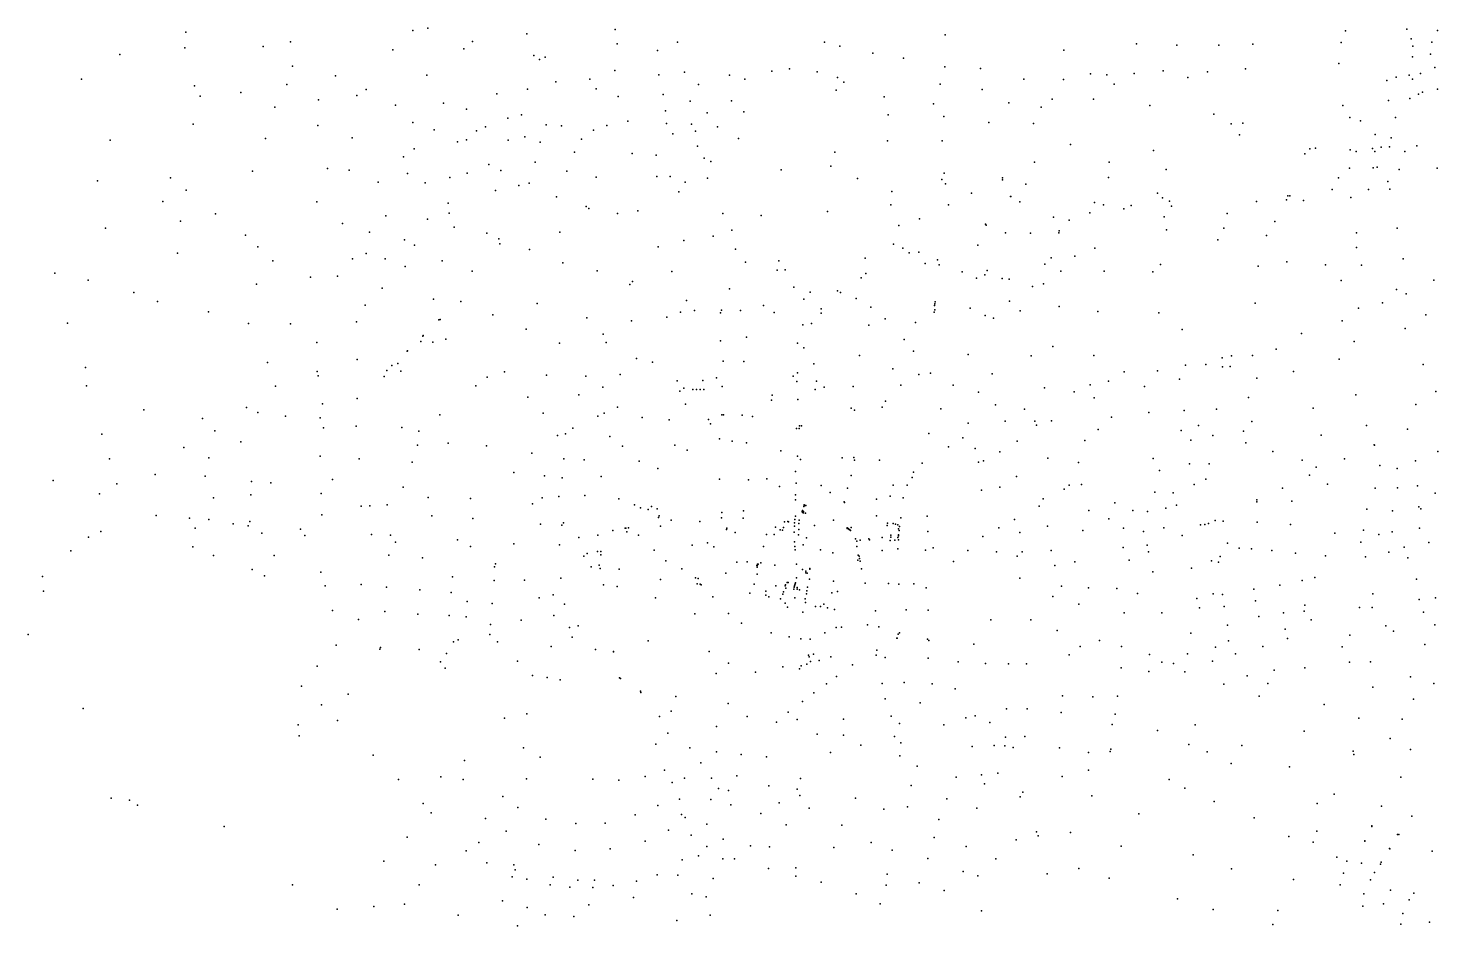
# Model space of a CAD drawing. Header units: inches. Extents: x 115360 to 163322, y 6150726 to 6189694.
# Drawn here: x 127473 to 133348, y 6173931 to 6177673 of the extents above; entities that cross this region are included whole.
import ezdxf

# ---------------------------------------------------------------- set-up
doc = ezdxf.new("R2010")
doc.units = ezdxf.units.IN
doc.header["$MEASUREMENT"] = 0
doc.layers.add('_All_', color=10, linetype='Continuous', lineweight=25)

msp = doc.modelspace()

# ---------------------------------------------------------------- linework, layer by layer
at = {"layer": '_All_'}
for p in [(128129.5518, 6177655.3372, 29.249), (129076.5423, 6177662.775, 34.249), (129138.303, 6177672.62, 35.89), (129919.1567, 6177667.6574, 43.822), (132962.9617, 6177661.4124, 83.414), (133218.6703, 6177668.5626, 84.287), (133346.819, 6177663.318, 82.608), (128453.0082, 6177596.0446, 30.715), (128566.9214, 6177616.2625, 32.296), (129325.104, 6177617.325, 36.156), (129550.764, 6177649.6769, 40.555), (129927.2157, 6177607.76, 45.056), (130179.6717, 6177613.7761, 48.324), (130791.9493, 6177613.7326, 85.54), (130855.719, 6177597.2623, 61.992), (131294.3303, 6177644.491, 65.707), (132092.415, 6177607.19, 72.905), (132259.6249, 6177601.6449, 73.891), (132435.3731, 6177602.087, 75.545), (132576.7928, 6177606.3993, 77.591), (132945.365, 6177613.246, 91.3795), (133237.225, 6177628.328, 84.158), (133243.5014, 6177597.3637, 85.347), (133322.894, 6177614.767, 83.367), (127855.7034, 6177563.5231, 29.657), (128126.0409, 6177590.4711, 29.158), (128993.1914, 6177582.62, 35.171), (129288.9014, 6177586.1818, 35.806), (129580.5109, 6177558.3654, 42.721), (129604.5956, 6177541.7186, 43.247), (129627.5937, 6177552.4278, 43.766), (130095.574, 6177579.2979, 51.102), (130993.4757, 6177568.2956, 63.31), (131120.3914, 6177548.2337, 64.106), (131789.9215, 6177581.3632, 66.641), (133242.378, 6177552.831, 84.96), (133317.392, 6177564.16, 83.932), (128574.1895, 6177514.2514, 31.756), (129134.8198, 6177476.0896, 33.313), (129918.7018, 6177496.3022, 44.951), (130100.7578, 6177478.429, 54.002), (130208.3783, 6177489.0469, 53.841), (130395.7533, 6177476.274, 49.172), (130571.8626, 6177494.1292, 52.466), (130646.5768, 6177503.8379, 55.376), (130760.933, 6177490.8162, 58.315), (131292.6227, 6177511.2587, 65.573), (131441.7363, 6177504.1568, 65.241), (131900.287, 6177482.016, 69.304), (131968.31, 6177478.729, 70.606), (132082.398, 6177483.105, 74.054), (132203.8884, 6177495.3153, 75.55), (132387.9434, 6177491.3271, 76.386), (132546.3162, 6177502.9186, 77.366), (132935.599, 6177525.373, 90.7555), (133228.1016, 6177477.235, 87.014), (133275.135, 6177483.169, 85.546), (133334.706, 6177509.422, 84.587), (127694.8102, 6177460.5544, 26.2), (128166.3318, 6177432.4093, 27.616), (128551.314, 6177437.3715, 30.254), (128754.5012, 6177474.6193, 33.812), (129554.7402, 6177418.1701, 40.175), (129671.6042, 6177448.971, 41.077), (129814.3791, 6177460.7202, 42.332), (129839.9779, 6177420.0099, 40.761), (130266.8522, 6177437.7158, 51.317), (130460.4397, 6177459.6387, 46.028), (130845.4321, 6177466.6849, 61.027), (130873.0523, 6177447.8032, 62.103), (131274.3306, 6177438.9602, 65.432), (131449.3902, 6177417.53, 65.875), (131622.9145, 6177460.2974, 65.974), (131788.507, 6177458.566, 67.284), (131999.309, 6177438.7183, 72.86), (132305.519, 6177467.347, 77.122), (133135.3239, 6177454.8866, 84.626), (133174.3662, 6177468.817, 83.772), (133242.5639, 6177459.5621, 85.7872), (133346.9832, 6177417.7583, 83.96), (128190.1274, 6177389.7596, 27.364), (128360.0684, 6177404.6815, 27.424), (128682.5483, 6177374.215, 30.247), (128842.763, 6177392.0493, 31.89), (128882.039, 6177416.7789, 32.033), (129203.4183, 6177360.2501, 34.035), (129426.7205, 6177398.836, 38.836), (129932.3328, 6177388.3917, 45.031), (130119.9789, 6177396.0666, 51.58), (130231.6945, 6177368.0435, 51.654), (130403.6997, 6177369.2594, 45.219), (130840.1531, 6177414.0668, 59.855), (131039.8723, 6177386.2647, 60.536), (131559.4871, 6177361.2222, 66.016), (131740.541, 6177377.423, 68.571), (131913.13, 6177377.179, 73.357), (133142.8377, 6177371.2795, 85.673), (133231.0276, 6177380.0328, 85.157), (133267.0137, 6177397.0521, 84.734), (133283.7172, 6177406.3403, 84.919), (128500.8632, 6177343.7818, 28.987), (129004.6235, 6177351.0481, 30.379), (129299.3892, 6177334.5058, 35.271), (129529.7072, 6177311.0032, 39.605), (130129.3925, 6177328.1759, 47.517), (130303.1051, 6177319.1698, 45.576), (130456.0461, 6177323.9516, 50.032), (131057.1833, 6177311.039, 60.032), (131245.8199, 6177357.4485, 61.946), (131289.7636, 6177304.8608, 63.493), (131695.1419, 6177344.0134, 67.458), (132147.8515, 6177350.3268, 75.272), (132413.849, 6177313.804, 77.697), (132951.4611, 6177350.5533, 86.047), (132980.9571, 6177300.073, 87.638), (133170.9409, 6177300.9037, 85.107), (128160.991, 6177272.333, 26.262), (128680.1172, 6177267.2108, 29.408), (129075.7855, 6177279.5482, 31.572), (129164.9282, 6177248.8352, 33.947), (129341.3416, 6177244.2616, 36.276), (129379.6081, 6177261.0251, 36.696), (129472.6071, 6177297.6256, 38.508), (129632.4509, 6177270.0885, 41.615), (129695.3787, 6177266.1012, 42.149), (129829.2961, 6177247.9027, 43.078), (129885.2202, 6177267.3576, 43.949), (129971.5937, 6177285.3492, 45.771), (130133.211, 6177275.9034, 46.128), (130238.2389, 6177273.0012, 48.778), (130254.5858, 6177242.9684, 45.678), (130345.7834, 6177261.5761, 46.944), (131476.4371, 6177279.9127, 64.379), (131663.2679, 6177275.8778, 68.106), (132486.5366, 6177273.7252, 126.9074), (132487.163, 6177273.777, 126.9038), (132534.9856, 6177277.1378, 84.4097), (133025.411, 6177286.656, 86.924), (127814.3559, 6177206.1998, 24.777), (128462.818, 6177213.467, 26.499), (128823.3574, 6177215.4159, 28.931), (129262.7636, 6177198.4875, 35.19), (129300.1146, 6177207.414, 35.791), (129473.4936, 6177205.4901, 40.359), (129542.6632, 6177219.8776, 41.945), (129606.4263, 6177197.2713, 43.359), (129779.636, 6177209.962, 40.543), (130160.0591, 6177231.5672, 47.888), (130433.7087, 6177212.4451, 50.985), (131053.9285, 6177203.0174, 58.254), (131281.6719, 6177203.0509, 62.17), (131817.012, 6177187.35, 70.682), (132521.7354, 6177228.3574, 82.105), (133086.8165, 6177228.984, 86.473), (133153.9435, 6177215.19, 85.332), (129036.8115, 6177136.7177, 32.138), (129081.603, 6177169.883, 32.368), (129750.1164, 6177155.7746, 45.173), (129990.2059, 6177149.8308, 42.565), (130090.2073, 6177142.848, 43.83), (130262.3119, 6177181.3664, 48.107), (130290.362, 6177131.452, 49.06), (130835.3256, 6177156.0152, 59.362), (132162.738, 6177162.065, 75.339), (132794.2974, 6177149.1409, 83.781), (132815.0187, 6177170.0583, 111.851), (132837.4787, 6177172.4412, 112.5515), (132982.678, 6177165.866, 85.408), (133008.008, 6177158.46, 130.397), (133075.386, 6177170.658, 86.928), (133085.4456, 6177159.1106, 88.8024), (133111.8925, 6177176.3346, 85.723), (133146.5387, 6177178.4458, 84.681), (133211.0062, 6177158.5726, 82.474), (133260.975, 6177182.214, 82.817), (128407.656, 6177076.961, 27.328), (128720.6087, 6177087.4814, 28.202), (128811.1068, 6177080.5293, 28.817), (129054.525, 6177067.126, 39.948), (129303.0498, 6177068.6706, 36.035), (129392.3093, 6177104.556, 39.866), (129442.856, 6177079.478, 42.095), (129585.4478, 6177113.8545, 45.762), (129717.7765, 6177076.8652, 47.346), (130317.4376, 6177116.8194, 49.592), (130610.7237, 6177082.6253, 53.451), (130818.1583, 6177097.762, 56.743), (131291.026, 6177068.8869, 63.357), (131667.023, 6177113.762, 68.675), (131977.76, 6177114.347, 72.905), (132215.0709, 6177082.9, 78.125), (132980.38, 6177088.657, 82.975), (133077.782, 6177090.902, 85.166), (133095.38, 6177093.814, 84.7), (133187.002, 6177084.1765, 82.255), (133345.5123, 6177089.2496, 77.354), (127762.5796, 6177035.8644, 22.895), (128065.5901, 6177048.1801, 25.807), (128931.3743, 6177031.0209, 30.181), (129127.336, 6177027.874, 33.901), (129230.355, 6177050.629, 34.929), (129518.5749, 6177016.6581, 64.29), (129560.3894, 6177026.4192, 46.812), (129840.0196, 6177051.4135, 45.626), (130092.9192, 6177054.9736, 45.471), (130149.1098, 6177054.9995, 46.845), (130210.7005, 6177031.3213, 48.28), (130304.4841, 6177047.587, 50.877), (130928.6689, 6177045.8857, 59.025), (131280.4451, 6177041.2939, 63.685), (131295.675, 6177023.178, 63.476), (131533.017, 6177049.101, 67.759), (131533.424, 6177040.0362, 67.339), (131631.571, 6177022.937, 68.152), (131975.384, 6177049.794, 72.95), (132933.53, 6177049.3119, 96.1787), (133140.169, 6177033.066, 82.29), (128033.6948, 6176949.778, 26.953), (128131.8395, 6176997.6763, 26.07), (128675.646, 6176948.6064, 28.29), (129420.9979, 6176995.4275, 41.951), (129675.6072, 6176969.0074, 46.963), (130185.4099, 6176990.1118, 46.838), (131072.83, 6176991.8508, 60.05), (131404.091, 6176985.235, 65.903), (131567.652, 6176970.816, 68.673), (131567.6827, 6176971.1042, 68.729), (131606.266, 6176948.153, 69.433), (132179.9411, 6176984.3627, 98.5064), (132200.272, 6176965.007, 80.036), (132229.5147, 6176952.1658, 79.308), (132592, 6176950, 73.5378), (132717.2173, 6176956.4217, 78.1809), (132722.8673, 6176973.8503, 78.1846), (132730.7862, 6176974.4099, 76.263), (132788.5345, 6176954.103, 76.8047), (132908.0004, 6177000.6574, 96.2347), (132985.205, 6176967.499, 80.103), (133058.6319, 6176999.5688, 81.538), (133147.5828, 6177001.7995, 83.2228), (128253.9215, 6176899.1629, 27.063), (128964.2225, 6176890.4683, 30.563), (129223.055, 6176942.683, 35.022), (129228.174, 6176900.942, 42.123), (129798.5159, 6176929.3334, 45.304), (129809.7786, 6176921.0876, 44.848), (129928.6995, 6176900.3153, 40.811), (130013.3691, 6176911.3787, 43.741), (130368.3676, 6176900.3444, 51.082), (130528.1451, 6176891.3217, 51.114), (130804.5509, 6176907.9896, 56.14), (131068.1379, 6176936.9612, 59.964), (131308.6075, 6176936.6533, 64.26), (131898.225, 6176902.688, 74.3683), (131917.6911, 6176945.548, 74.0622), (131917.723, 6176946.0212, 72), (131955.134, 6176936.242, 73.552), (132039.7805, 6176918.9719, 78.182), (132069.476, 6176933.701, 76.942), (132237.76, 6176930.754, 79.595), (132470.3504, 6176899.6457, 83.0834), (127795.4788, 6176839.4834, 21.088), (128108.6219, 6176867.8574, 26.805), (128783.1724, 6176858.2528, 29.029), (129137.6483, 6176875.9213, 33.252), (129247.9224, 6176843.4872, 34.562), (130405.9487, 6176830.8396, 50.866), (131101.101, 6176849.952, 60.011), (131187.773, 6176878.1256, 61.427), (131462.3976, 6176856.1967, 68.18), (131465.308, 6176851.671, 68.445), (131746.2362, 6176884.6559, 92.0125), (131811.276, 6176872, 71.967), (132207.378, 6176886.063, 78.2981), (132217.2066, 6176831.8579, 76.74), (132456.364, 6176838.317, 80.724), (132668.9746, 6176866.7997, 75.287), (133177.7923, 6176838.4456, 74.474), (128378.5743, 6176809.9387, 27.247), (128895.3816, 6176821.9533, 30.184), (129041.961, 6176789.696, 33.389), (129384.8476, 6176817.5097, 36.289), (129435.0722, 6176794.4971, 36.817), (129438.4448, 6176773.1417, 38.037), (129688.4487, 6176822.7177, 42.572), (130204.9937, 6176787.6805, 44.758), (130327.8777, 6176805.097, 49.421), (131078.8796, 6176772.9028, 72.9388), (131546.281, 6176819.879, 70.508), (131649.743, 6176818.6064, 71.436), (131768.314, 6176820.127, 71.67), (131769.4021, 6176827.8274, 72.2615), (132431.1364, 6176789.7608, 80.381), (132633.2276, 6176808.1111, 75.049), (133009.4032, 6176818.8555, 77.286), (128095.3786, 6176734.232, 23.455), (128429.8228, 6176761.5645, 26.922), (128882.2975, 6176732.9422, 28.991), (129083.485, 6176768.321, 32.143), (129563.0702, 6176750.6621, 38.315), (130098.2222, 6176761.0115, 43.801), (130421.5975, 6176751.5507, 51.047), (130961.736, 6176714.197, 58.961), (131118.831, 6176756.152, 73.3088), (131144.707, 6176736.437, 62.107), (131184.435, 6176738.559, 63.089), (131430.94, 6176768.473, 67.315), (131736.84, 6176715.145, 70.843), (131835.3095, 6176721.6717, 70.831), (131918.0784, 6176755.4397, 90.44), (133009.3586, 6176758.8225, 75.509), (128492.617, 6176703.238, 26.464), (128824.2329, 6176711.3622, 27.95), (128961.3295, 6176710.936, 28.876), (129044.878, 6176679.2993, 31.243), (129197.9302, 6176703.5081, 33.158), (129323.3129, 6176659.3931, 34.367), (129701.6588, 6176694.0835, 39.145), (129843.9465, 6176661.4196, 38.783), (130155.3668, 6176658.5804, 43.154), (130462.8281, 6176696.5849, 51.133), (130594.5629, 6176664.4074, 52.6), (130601.8057, 6176703.3434, 52.573), (130628.3113, 6176664.81, 53.808), (131211.7404, 6176692.0242, 77.4208), (131262.8969, 6176707.1779, 67.2146), (131269.663, 6176685.503, 65.919), (131365.4032, 6176656.3258, 68.2345), (131470.041, 6176662.022, 70.276), (131710.0579, 6176688.8908, 71.1259), (131776.141, 6176660.034, 71.7429), (131957.0534, 6176659.1812, 69.089), (132159.686, 6176657.572, 69.4977), (132191.679, 6176687.472, 70.021), (132599.4484, 6176680.39, 71.865), (132718.1833, 6176699.1474, 72.277), (132880.3407, 6176686.6295, 74.545), (133030.3429, 6176685.3729, 72.968), (133203.9102, 6176711.6097, 72.023), (127584.2839, 6176651.5792, 20.111), (127722.9324, 6176622.1408, 19.97), (128424.1383, 6176605.8676, 27.021), (128649.6766, 6176635.1493, 30.174), (128762.3529, 6176638.7744, 27.534), (129981.1815, 6176604.478, 39.479), (129991.7656, 6176617.1106, 40.498), (130944.5413, 6176631.4151, 60.2829), (130964.46, 6176650.3515, 59.658), (131425.1503, 6176630.7347, 80.4547), (131460.2678, 6176644.6161, 69.7462), (131532.55, 6176629.248, 68.835), (131561.6204, 6176626.811, 69.8623), (131659.156, 6176595.557, 69.793), (131704.754, 6176607.195, 72.0651), (132945.172, 6176621.2839, 71.383), (133330.7423, 6176621.6716, 73.555), (127913.2797, 6176571.3807, 18.931), (128947.778, 6176588.5454, 30.013), (129161.9036, 6176542.4471, 35.437), (130217.2598, 6176538.0197, 42.105), (130396.2622, 6176585.6503, 48.911), (130663.7576, 6176592.9456, 54.978), (130706.1355, 6176542.8806, 53.326), (130732.6093, 6176571.9804, 55.7467), (130845.516, 6176578.021, 56.34), (130858.1232, 6176570.7623, 58.7411), (130924.2393, 6176546.5126, 57.642), (133176.3183, 6176582.8951, 71.747), (133216.5113, 6176565.8661, 73.876), (128012.5869, 6176533.983, -999), (128224.6524, 6176490.7495, 28.054), (128876.9451, 6176518.2673, 28.741), (129276.6524, 6176532.7938, 36.479), (129409.995, 6176477.7011, 38.527), (129594.3831, 6176525.4175, 37.705), (130191.1773, 6176488.3224, 48.264), (130249.801, 6176495.17), (130358.2276, 6176486.7295, 45.572), (130362.969, 6176497.861, 45.916), (130441.1832, 6176495.3788, 46.691), (130536.9601, 6176517.2012, 51.205), (130582.2653, 6176487.2224, 50.935), (130777.649, 6176502.873, 55.125), (130778.0701, 6176484.4324, 57.6813), (130985.4724, 6176509.8413, 61.352), (131249.4591, 6176488.6523, 66.662), (131250.1944, 6176516.4415, 66.88), (131251.5804, 6176523.1899, 67.209), (131251.9191, 6176498.6663, 66.951), (131253.6062, 6176532.6089, 67.206), (131398.6301, 6176505.9333, 72.113), (131562.4605, 6176535.0809, 80.0462), (131606.6118, 6176494.0036, 67.678), (131769.3902, 6176512.7383, 67.66), (131931.411, 6176491.5751, 65.012), (132185.5265, 6176486.5997, 66.928), (132586.1029, 6176526.9987, 70.451), (133016.9405, 6176506.0244, 71.034), (133117.4438, 6176528.1986, 72.541), (133297.5457, 6176477.9009, 73.656), (127636.8437, 6176443.131, 17.477), (128391.3681, 6176441.2844, 27.539), (128566.4853, 6176439.6133, 25.887), (128840.7452, 6176448.3363, 28.019), (129184.512, 6176456.591, 36.5144), (129189.766, 6176458.533, 36.095), (129548.755, 6176418.6677, 37.082), (129801.2364, 6176464.5744, 37.854), (129987.4, 6176452.482, 39.275), (130134.6538, 6176467.5409, 45.163), (130701.2776, 6176435.9709, 55.5589), (130737.598, 6176442.048, 54.247), (130977.2127, 6176434.8092, 62.214), (131044.5139, 6176461.514, 113.5), (131171.6233, 6176445.1833, 62.915), (131461.3754, 6176474.7179, 69.779), (131496.2242, 6176463.91, 69.324), (132948.581, 6176452.2102, 71.322), (133211.8906, 6176420.5646, 74.554), (128675.5634, 6176362.2076, 25.7), (129109.757, 6176365.911, 35.7308), (129117.574, 6176388.771, 35.784), (129119.068, 6176391.2592, 35.54), (129159.684, 6176364.321, 36.438), (129214.4249, 6176375.7087, 55.44), (129869.9514, 6176396.7814, 38.251), (129881.4906, 6176362.6932, 38.157), (130359.0951, 6176369.0083, 43.317), (130466.4196, 6176385.0493, 45.154), (131123.2154, 6176374.3788, 62.996), (132283.0991, 6176417.1549, 66.393), (132779.7457, 6176399.6452, 70.21), (132999.6224, 6176366.9688, 70.613), (129052.4949, 6176326.7919, 34.184), (129053.8177, 6176328.2906, 34.178), (129687.5933, 6176359.4386, 37.306), (130679.795, 6176359.541, 52.549), (130705.0973, 6176339.9208, 55.6888), (130937.1098, 6176307.8975, 62.1), (131163.3938, 6176325.7412, 63.217), (131390.3897, 6176313.0613, 66.599), (131653.0653, 6176306.9192, 60.591), (131743.0823, 6176345.2305, 64.826), (131914.0349, 6176308.2589, 63.858), (132487.692, 6176306.812), (132487.7849, 6176307.2137, 65.362), (132576.1855, 6176308.6056, 65.505), (132674.045, 6176335.0079, 68.075), (127712.5922, 6176258.1943, 20.009), (128469.8716, 6176278.355, 27.341), (128844.7436, 6176291.7502, 27.738), (128967.387, 6176246.087, 30.568), (128988.1125, 6176266.5127, 31.444), (129013.267, 6176274.392, 32.4253), (129025.869, 6176243.435, 32.5345), (130008.599, 6176295.7793, 38.127), (130074.6884, 6176280.359, 39.68), (130369.4608, 6176284.6741, 44.17), (130454.982, 6176283.396, 45.2), (130747.6121, 6176272.8315, -999), (131076.8663, 6176252.7485, 59.91), (132179.6871, 6176243.906, 63.227), (132296.4293, 6176267.8109, 63.724), (132381.594, 6176271.065, 64.5855), (132448.8433, 6176298.8596, 64.514), (132450.3219, 6176261.4253, 64.519), (132482.0559, 6176262.9897, 68.58), (132937.2399, 6176292.7284, 70.553), (133286.3582, 6176271.2641, 72.906), (128677.4885, 6176241.5506, 25.633), (128682.0538, 6176223.49, 26.044), (128957.029, 6176220.987, 29.8984), (129386.4442, 6176218.188, 36.518), (129457.8578, 6176239.7091, 36.401), (129633.1985, 6176226.0902, 36.769), (129797.7656, 6176222.7551, 36.893), (129940.3495, 6176229.5767, 37.362), (130178.2066, 6176202.8217, 41.381), (130285.219, 6176204.396, 40.666), (130342.07, 6176215.27, 63.187), (130661.0555, 6176221.7133, 51.975), (130677.0303, 6176199.5322, 54.0457), (130679.4005, 6176236.101, 51.162), (130757.8635, 6176201.3015, 51.218), (131110.3958, 6176183.8688, 60.392), (131184.584, 6176229.4245, 61.31), (131233.0713, 6176234.0194, 63.263), (131327.7832, 6176184.7087, 62.459), (131491.0279, 6176231.2748, 62.736), (131898.434, 6176186.1564, 61.528), (131975.3354, 6176201.9028, 62.018), (132040.3181, 6176240.0998, 63.206), (132271.3291, 6176209.2046, 62.218), (132593.2914, 6176214.003, 65.27), (132746.487, 6176241.8062, 69.59), (127716.143, 6176181.1618, 18.225), (128503.4732, 6176181.0173, 26.235), (128844.1009, 6176128.8332, 26.216), (129338.8857, 6176181.214, 35.917), (129555.8719, 6176134.5601, 36.642), (129767.9823, 6176144.5632, 37.704), (129868.2891, 6176176.1372, 37.283), (130188.532, 6176158.947, 70.87), (130206.199, 6176172.173, 70.727), (130242.5135, 6176166.7677, 41.69), (130258.1112, 6176166.767, 41.736), (130272.9753, 6176166.767, 41.758), (130289.3855, 6176166.7685, 41.655), (130365.218, 6176178.5962, 43.795), (130573.93, 6176142.415, 47.019), (130752.9672, 6176166.7929, 51.137), (130790.8809, 6176175.544, 52.284), (130911.6626, 6176178.873, 56.205), (131433.9115, 6176154.7732, 61.503), (131709.3502, 6176173.6776, 59.316), (131832.8251, 6176156.833, 60.746), (131915.0685, 6176131.814, 60.583), (132125.7699, 6176178.5939, 61.449), (132558.8609, 6176133.1071, 64.646), (133006.17, 6176143.7138, 68.297), (133339.5747, 6176157.8565, 70.256), (127954.8258, 6176082.2233, 20.962), (128382.5137, 6176092.0659, 25.511), (128430.8774, 6176070.6618, 26.7), (128699.2281, 6176106.9085, 25.776), (129619.4862, 6176068.3196, 36.4), (129873.2604, 6176068.1649, 38.18), (129928.9961, 6176093.5173, 37.954), (130212.238, 6176105.486, 70.673), (130570.719, 6176122.3883, 48.8728), (130681.3624, 6176124.6964, 48.68), (130902.695, 6176088.6699, 53.715), (130917.2729, 6176080.0198, 53.99), (131031.9711, 6176092.77, 57.554), (131046.3217, 6176118.1214, 58.418), (131277.2548, 6176086.0489, 60.705), (131505.0671, 6176102.1461, 60.158), (131624.7798, 6176085.1879, 60.184), (132144.0362, 6176071.031, 61.934), (132290.1263, 6176079.1861, 62.639), (132425.9239, 6176084.6729, 63.584), (132827.8138, 6176089.1065, 70.385), (133255.6143, 6176103.4797, 67.925), (128199.4982, 6176046.1851, 23.816), (128545.3193, 6176055.4798, 26.554), (128689.9312, 6176048.1337, 26.007), (128840.4603, 6176014.0488, 26.7), (129030.6564, 6176007.9394, 28.759), (129188.1685, 6176060.3703, 33), (129846.9595, 6176055.2339, 38.495), (130031.646, 6176049.7939, 40.802), (130144.6586, 6176040.0967, 41.808), (130308.9811, 6176041.8534, 40.914), (130316.399, 6176023.145, 45.41), (130363.787, 6176060.23, 42.209), (130371.061, 6176060.789, 42.718), (130448.1822, 6176059.8494, 45.7985), (130491.3688, 6176054.1634, 46.5959), (130687.5676, 6176015.2984, 48.811), (130696.4333, 6176014.9973, 49.015), (131391.0294, 6176025.91, 59.218), (131544.1759, 6176034.95, 59.002), (131668.687, 6176034.034, 60.606), (131675.2508, 6176017.3746, 60.215), (131737.7016, 6176035.3653, 61.199), (131987.2565, 6176050.534, 59.894), (132350.6125, 6176016.7629, 63.304), (132572.0799, 6176033.125, 64.651), (133050.1276, 6176015.9257, 65.794), (127780.3414, 6175980.8788, 17.985), (128251.214, 6175994.3509, 24.619), (128703.2601, 6176006.7747, 27.831), (129100.733, 6175993.4931, 30.238), (129679.0835, 6175974.4801, 38.875), (129712.6042, 6175981.573, 38.526), (129743.0509, 6176005.6951, 38.134), (129896.5913, 6175970.1769, 40.041), (130353.8038, 6175960.16, 41.228), (130407.6015, 6175950.4361, 44.72), (130675.4791, 6176004.229, 47.312), (130686.9, 6176004.17, 48.539), (131226.6104, 6175983.497, 57.911), (131368.227, 6175964.4274, 57.514), (131594.7249, 6175951.0235, 57.88), (131877.1692, 6175954.0267, 57.247), (131932.1478, 6175999.1387, 88.85), (132277.8854, 6175995.9539, 62.763), (132319.2146, 6175954.7986, 60.201), (132410.4629, 6175975.3666, 60.402), (132537.6574, 6175992.7868, 61.842), (132861.8937, 6175975.5451, 66.64), (133221.6104, 6176001.3168, 65.691), (128121.2285, 6175924.268, 21.284), (128358.77, 6175948.471, 26.516), (129096.2964, 6175934.7682, 28.922), (129223.685, 6175942.4889, 30.942), (129383.8822, 6175932.0591, 35.62), (129572.6248, 6175900.413, 37.729), (129949.4455, 6175929.6427, 39.847), (130167.5758, 6175934.3229, 42.289), (130219.508, 6175913.582, 65.502), (130466.755, 6175944.751, 43.461), (130610.1324, 6175910.942, 45.078), (131309.2592, 6175928.1399, 55.653), (131420.3215, 6175920.5325, 56.53), (131521.8389, 6175906.5176, 56.152), (132548.0374, 6175944.2165, 59.469), (132660.7495, 6175907.9985, 59.563), (133082.363, 6175935.344, 66.466), (133083.7166, 6175934.4211, 66.442), (133347.7911, 6175908.214, 67.326), (127811.6702, 6175876.934, 18.406), (128226.6735, 6175882.1355, 24.139), (128690.2893, 6175888.0236, 27.128), (128853.1063, 6175877.3862, 27.218), (129074.0465, 6175864.0767, 28.793), (129705.0081, 6175877.2291, 40.243), (129790.4968, 6175873.0418, 40.666), (130019.7069, 6175867.5254, 40.326), (130097.4867, 6175836.8999, 40.986), (130679.1069, 6175888.6709, 45.576), (130692.4105, 6175874.984, 45.955), (130864.9628, 6175881.1861, 47.57), (130913.4388, 6175883.3281, 48.372), (130916.4592, 6175871.7213, -999), (131021.6497, 6175872.5025, 50.102), (131198.7904, 6175859.5377, 50.786), (131433.2787, 6175863.2569, 55.707), (131453.8271, 6175868.978, 55.921), (131722.864, 6175880.6109, 55.278), (131850.9474, 6175862.3231, 55.205), (132161.6368, 6175878.3172, 57.568), (132312.3205, 6175856.0215, 59.061), (132395.2492, 6175856.7605, 55.693), (132782.9571, 6175871.8004, 59.781), (132840.8195, 6175842.2092, 59.63), (132958.5693, 6175877.9316, 61.114), (133105.5875, 6175850.3048, 66.781), (133179.0509, 6175837.5379, 68.154), (133255.4326, 6175869.5329, 67.104), (127577.4662, 6175786.4924, 18.675), (127842.7113, 6175772.5919, 17.803), (128002.2978, 6175811.7751, 19.413), (128210.482, 6175805.251, 23.606), (128403.239, 6175782.6184, 26.697), (128484.699, 6175777.223, 26.585), (128741.4725, 6175791.7993, 28.362), (129497.4007, 6175820.5321, 37.084), (129625.2128, 6175807.0447, 39.461), (129698.9125, 6175798.2757, 41.055), (129861.1696, 6175803.2276, 40.584), (130354.1779, 6175793.3146, 40.409), (130475.0797, 6175790.2637, 42.133), (130552.1709, 6175794.5179, 42.91), (130670.4938, 6175825.1697, 44.871), (130674.0635, 6175775.8183, 43.06), (130903.4192, 6175808.4903, 46.009), (131157.7984, 6175799.9359, 48.347), (131162.1751, 6175821.4196, 48.888), (131592.3016, 6175804.1873, 52.83), (132188.1737, 6175829.0548, 57.966), (132380.9978, 6175792.883, 56.35), (132813.3584, 6175809.4591, 58.407), (127771.0302, 6175731.4152, 15.654), (128245.7398, 6175714.2516, 23.934), (128401.0296, 6175727.3076, 26.368), (128694.4418, 6175732.6807, 28.726), (129035.3769, 6175759.9249, 27.706), (129140.2807, 6175716.5277, 29.811), (129614.7449, 6175714.9012, 40.318), (129684.1846, 6175720.3917, 41.463), (129793.6274, 6175725.0243, 41.608), (130603.8699, 6175762.1116, 42.042), (130671.3611, 6175727.8617, 42.261), (130777.6239, 6175765.8528, 43.775), (130815.562, 6175736.8, 42.998), (130888.3, 6175755.4038, 44.349), (131065.9552, 6175722.0501, 44.306), (131078.6639, 6175768.3067, 46.331), (131119.8025, 6175715.4811, 45.353), (131136.4994, 6175767.7218, 46.404), (131446.1694, 6175747.1604, 50.435), (131522.0736, 6175759.3748, 52.272), (131791.1172, 6175751.485, 52.42), (131810.845, 6175767.736, 53.099), (131862.5867, 6175770.476, 54.172), (132168.2229, 6175738.9843, 58.901), (132245.1079, 6175735.2853, 55.089), (132332.4932, 6175770.5055, 57.868), (132700.1541, 6175755.797, 56.085), (132888.641, 6175772.172, 58.891), (133086.468, 6175755.344, 64.076), (133179.2627, 6175756.3284, 65.961), (133262.8747, 6175764.8915, 66.357), (133336.8748, 6175734.2385, 68.25), (128860.3061, 6175680.1554, 28.495), (128896.4066, 6175681.8792, 28.374), (128968.9146, 6175685.4501, 27.415), (129316.6756, 6175712.3909, 34.299), (129574.9586, 6175690.2237, 58.17), (129934.6318, 6175711.3127, 40.986), (129999.7701, 6175685.9997, 40.585), (130025.3917, 6175672.7034, 40.408), (130057.5673, 6175665.869, 39.552), (130070.8893, 6175678.1038, 40.099), (130095.0646, 6175669.7212, 40.002), (130454.7258, 6175661.3524, 40.584), (130670.7197, 6175707.1241, 41.789), (130698.9484, 6175658.3228, 40.604), (130700.0406, 6175661.5983, 40.594), (130704.2336, 6175658.4014, -999), (130705.8326, 6175678.6743, 40.601), (130706.9116, 6175681.7543, 40.59), (130707.5847, 6175685.2641, 40.587), (130711.2255, 6175683.6374, 40.606), (130714.0962, 6175682.589, 40.605), (130873.1206, 6175697.6862, 42.021), (130875.1252, 6175694.9862, 42.464), (131008.4477, 6175708.914, 44.576), (131686.199, 6175680.0732, 49.194), (131703.5075, 6175710.4886, 49.982), (131893.4369, 6175662.4883, 52.18), (132001.9173, 6175694.0043, 57.324), (132077.2373, 6175661.5177, 58.644), (132138.0524, 6175657.9427, 58.595), (132214.5279, 6175672.2097, 57.079), (132258.6042, 6175684.6775, 55.025), (132593.3773, 6175706.4528, 54.788), (132593.933, 6175698.212, 54.828), (132739.365, 6175701.665, 54.897), (133051.3658, 6175667.2548, 61.004), (133158.4572, 6175660.2034, 64.111), (133269.0646, 6175677.5887, 65.575), (133277.2854, 6175668.393, -999), (128006.2594, 6175641.0082, 16.113), (128144.92, 6175630.082, 20.857), (128226.577, 6175624.999, 23.285), (128326.959, 6175606.577, 25.205), (128390.6213, 6175598.5312, 26.513), (128396.3733, 6175616.751, 26.156), (128696.9656, 6175644.0858, 29.969), (129155.3572, 6175639.2317, 29.929), (129326.0052, 6175628.3861, 35.147), (129608.7397, 6175604.8022, 39.338), (129697.7469, 6175601.0453, 39.474), (129703.5564, 6175611.1702, 40.566), (130100.0061, 6175632.5688, 40.705), (130103.3785, 6175639.4025, 40.649), (130108.4241, 6175596.9073, 39.724), (130153.1562, 6175622.3296, 39.562), (130272.9029, 6175615.7891, 38), (130362.037, 6175630.881, 39.776), (130364.1719, 6175653.4195, 40.348), (130453.492, 6175630.1664, 68.29), (130625.3547, 6175614.2648, 40.104), (130639.6457, 6175616.0559, 40.393), (130641.127, 6175614.9234, 42.464), (130666.6911, 6175596.5999, 40.184), (130667.4528, 6175610.5491, 40.253), (130668.2465, 6175625.0847, 40.351), (130671.0481, 6175638.1046, 39.929), (130684.6363, 6175607.2541, 39.968), (130685.6661, 6175621.3338, 40.291), (130700.6824, 6175654.1824, 40.597), (130704.4856, 6175652.8895, 40.609), (130712.6567, 6175650.4505, 40.572), (130750.2666, 6175599.57, 40.225), (130829.6952, 6175621.2043, 40.112), (131008.2064, 6175639.8879, 42.522), (131052.3589, 6175599.316, 43.665), (131054.725, 6175609.2521, 43.775), (131077.9118, 6175607.991, 43.89), (131088.0623, 6175605.0303, 43.882), (131097.1529, 6175602.5899, 43.891), (131110.5811, 6175631.3848, 44.515), (131219.9948, 6175638.4793, 45.676), (131583.7248, 6175625.0946, 48.265), (131721.2262, 6175596.1672, 47.2), (131976.3667, 6175627.0497, 52.468), (132358.1688, 6175601.9006, 50.451), (132376.318, 6175604.226, 51.801), (132391.617, 6175607.4429, 52.111), (132419.519, 6175620.4543, 51.821), (132453.381, 6175617.617, 51.572), (132594.468, 6175613.82, 51.775), (132734.44, 6175603.949, 53.93), (127724.3417, 6175550.4196, 9.746), (127775.3985, 6175574.5793, 10.227), (128169.7563, 6175588.9875, 21.546), (128446.4314, 6175567.3612, 27.082), (128607.5041, 6175583.9781, 29.784), (128626.484, 6175557.967, 33.426), (128904.5524, 6175561.759, 28.282), (128982.6563, 6175559.7311, 27.534), (129262.5369, 6175539.4431, 31.718), (129767.7308, 6175549.0671, 39.256), (129846.9692, 6175559.6042, 39.483), (129910.3592, 6175578.8673, 39.881), (129960.9105, 6175587.9674, 39.815), (129964.0626, 6175588.4463, 39.902), (129967.5548, 6175573.5937, 39.522), (129975.0661, 6175590.1173, 39.958), (130017.323, 6175558.969, 39.812), (130383.9318, 6175582.2881, 39.036), (130384.3407, 6175589.0571, 38.348), (130419.4432, 6175569.8278, 38.245), (130549.5546, 6175561.4679, 37.425), (130581.4431, 6175561.4757, 38.072), (130586.9383, 6175592.1863, 39.016), (130606.4728, 6175581.1964, 39.198), (130617.2327, 6175579.5582, 39.515), (130621.2306, 6175591.6931, 39.628), (130665.4507, 6175572.416, 39.4245), (130683.7617, 6175559.9914, 39.374), (130685.0146, 6175583.3912, 39.683), (130716.592, 6175548.19, 39.283), (130885.6407, 6175589.5586, 40.345), (130886.2121, 6175586.749, 39.844), (130890.035, 6175586.4427, 40.372), (130893.8668, 6175583.6018, 40.359), (130894.7023, 6175582.9825, 40.508), (130897.3009, 6175580.9298, 40.365), (130899.9216, 6175578.9908, 40.333), (130903.5184, 6175590.9299, 40.41), (130920.3482, 6175543.3011, 39.264), (130940.7831, 6175538.0335, 40.168), (130976.5182, 6175544.6369, 39.977), (130979.3705, 6175539.3887, 40.64), (131032.1668, 6175549.2592, 41.8), (131067.6223, 6175550.9095, 42.058), (131067.8811, 6175559.5375, 42.449), (131084.7511, 6175537.9746, 42.387), (131097.4056, 6175549.1944, 42.297), (131100.1127, 6175539.3522, 42.626), (131100.3182, 6175556.9225, 42.9), (131100.7557, 6175586.3725, 43.335), (131100.7902, 6175561.1283, 43.096), (131102.9255, 6175578.2277, 43.511), (131105.0137, 6175595.1189, 43.927), (131222.3109, 6175575.1393, 44.699), (131452.0839, 6175554.4145, -999), (131518.5501, 6175590.1698, 47.584), (131605.7927, 6175570.5296, 46.145), (131868.8695, 6175579.2421, 48.251), (132038.3989, 6175588.5012, 52.175), (132121.9005, 6175574.4534, 53.494), (132205.4276, 6175589.759, 53.864), (132282.0168, 6175558.3214, 49.159), (132918.702, 6175568.3037, 55.915), (133038.2541, 6175580.2674, 57.557), (133101.6814, 6175562.2793, 59.36), (133158.1689, 6175572.8443, 59.833), (133270.8219, 6175588.4772, 62.67), (127651.1237, 6175494.5023, 9.571), (128159.6348, 6175510.1092, 20.7564), (129003.3468, 6175529.6275, 27.385), (129316.1631, 6175511.7739, 34.101), (129497.4851, 6175522.8065, 36.528), (129688.0731, 6175519.585, 38.151), (129802.1754, 6175482.7171, 39.391), (129846.0191, 6175491.3516, 39.794), (129859.8757, 6175491.6502), (130082.5798, 6175496.3341, 37.251), (130240.6769, 6175517.3177, 37.29), (130303.814, 6175527.2562, 38.909), (130330.63, 6175509.9776, 36.851), (130537.3341, 6175511.4928, 36.771), (130666.2425, 6175531.7332, 38.5429), (130668.5209, 6175512.2144, 38.5194), (130670.2571, 6175497.9521, 38.0843), (130702.7515, 6175519.0378, 38.654), (130775.0802, 6175498.425, 39.109), (130826.4592, 6175486.094, 38.526), (130926.0488, 6175511.5111, 38.625), (130926.9161, 6175534.5944, 39.616), (131032.5178, 6175495.593, 40.627), (131065.699, 6175537.3508, 42.055), (131097.5143, 6175502.5419, 41.545), (131213.1406, 6175497.3211, 42.975), (131245.282, 6175506.579, 43.33), (131389.0264, 6175495.4124, 44.681), (131508.7978, 6175490.2049, 44.575), (131616.0726, 6175490.3986, 44.93), (131736.1926, 6175495.6317, 44.938), (132036.3269, 6175508.5422, 48.016), (132136.9388, 6175517.7906, 50.022), (132141.9165, 6175489.7672, 47.046), (132471.7331, 6175526.3492, 50.647), (132519.7075, 6175505.5445, 50.367), (132570.7042, 6175501.8116, 51.122), (132655.739, 6175495.585, 51.655), (132754.5802, 6175483.8878, 53.539), (133027.2207, 6175529.9052, 56.781), (133143.4493, 6175488.4589, 56.209), (133208.2525, 6175509.1699, 58.309), (133310.3401, 6175528.5593, 61.637), (128245.5315, 6175474.088, 22.6408), (128498.811, 6175475.1014, 27.24), (128976.0015, 6175475.9763, 26.423), (129116.1691, 6175464.7645, 26.836), (129416.5462, 6175427.8105, 33.955), (129420.4241, 6175439.4559, -999), (129788.9682, 6175472.0469, 38.388), (129819.4866, 6175427.6359, 37.993), (129852.6906, 6175434.6787, 38.958), (129856.9036, 6175419.9216, 38.762), (129859.8311, 6175477.742, 39.755), (130131.0523, 6175452.7951, 36.363), (130425.9291, 6175446.1148, 35.912), (130469.9871, 6175448.6312, 36.157), (130510.1536, 6175432.9385, 36.256), (130511.5468, 6175432.9386, 35.937), (130511.887, 6175425.2115, 35.538), (130512.1664, 6175434.929, 36.04), (130513.2562, 6175438.4296, 36.233), (130515.7121, 6175438.7667, 35.675), (130527.062, 6175443.995, 36.253), (130584.751, 6175434.2024, 36.766), (130675.621, 6175437.8454, 36.974), (130731.394, 6175420.5647, 38.226), (130930.2066, 6175455.4662, 38.625), (130932.2831, 6175476.4875, 38.408), (130935.6198, 6175471.7094, 38.753), (130937.8613, 6175462.6836, 38.723), (130940.9368, 6175450.2998, 38.594), (131330.042, 6175449.9808, 42.567), (131594.4202, 6175471.9959, 43.596), (131751.5568, 6175432.8151, 43.296), (131834.7744, 6175447.4256, 43.892), (132061.731, 6175455.3109, 45.51), (132321.3434, 6175421.765, 49.334), (132404.6953, 6175452.2728, 49.96), (132433.631, 6175446.944, 49.9196), (132440.8306, 6175470.4763, 50.408), (132879.0629, 6175473.6092, 55.339), (133046.7139, 6175469.3749, 55.735), (133222.631, 6175465.1551, 57.079), (127532.6204, 6175386.9752, 16.001), (128406.6978, 6175416.0424, 25.855), (128458.5045, 6175389.6797, 26.5908), (128693.0219, 6175405.322, 26.899), (129241.9188, 6175385.5834, 30.381), (129414.8116, 6175370.1265, 33.099), (129541.5057, 6175372.3104, 33.922), (129693.6793, 6175379.3516, 36.593), (129936.6735, 6175417.0751, 36.838), (130108.7714, 6175373.8365, 35.751), (130197.5871, 6175418.5874, 34.361), (130254.4586, 6175381.7731, 34.719), (130265.0483, 6175378.3125, 35.131), (130380.5265, 6175401.1547, 35.089), (130511.1631, 6175396.4861, 35.539), (130635.9984, 6175362.6538, 35.836), (130640.2159, 6175361.66, 36.295), (130674.9086, 6175381.189, 35.94), (130700.2104, 6175416.7075, 38.226), (130713.705, 6175401.7469, 38.03), (130714.3293, 6175408.9181, 38.111), (130719.488, 6175400.7398, 38.09), (130729.2952, 6175375.1795, 36.612), (130730.7083, 6175418.0846, 37.802), (130828.8146, 6175367.7542, 36.293), (130946.0825, 6175418.9905, 37.766), (131606.1439, 6175379.6339, 40.871), (132159.726, 6175406.7693, 46.932), (132782.1403, 6175370.8833, 53.158), (132835.0152, 6175383.1312, 54.431), (133258.4148, 6175375.2532, 55.775), (127536.5139, 6175325.589, 15.384), (128710.3712, 6175348.1872, 25.959), (128860.546, 6175353.5293, 25.804), (128966.3352, 6175342.4422, 25.685), (129106.036, 6175331.4158, 26.68), (129236.6496, 6175320.8844, 30.045), (129660.8051, 6175310.3476, 33.716), (129870.9851, 6175352.3668, 36.144), (129928.3673, 6175345.4504, 35.869), (130261.5698, 6175356.0779, 35.65), (130274.1407, 6175354.4673, 35.776), (130277.6217, 6175352.1007, 34.576), (130326.4381, 6175302.6169, 33.699), (130479.9761, 6175317.3518, 33.98), (130499.0256, 6175355.5134, 34.882), (130546.8493, 6175309.4205, 34.484), (130547.7362, 6175326.1774, 34.939), (130589.6926, 6175348.564, 36.034), (130617.8673, 6175313.8326, 35.381), (130620.9496, 6175322.8715, 35.758), (130627.6869, 6175348.1255, 35.774), (130629.5223, 6175352.4407, 35.767), (130630.4389, 6175337.952, 35.886), (130663.3328, 6175334.3424, 35.716), (130665.7968, 6175342.7291, 35.737), (130667.3746, 6175348.5184, 35.994), (130668.326, 6175351.8554, 36.013), (130669.6201, 6175356.3945, 35.986), (130670.7048, 6175360.576, 36.0088), (130677.5619, 6175334.7389, 36.152), (130678.3553, 6175341.7174, 36.19), (130687.5024, 6175331.3282, 35.978), (130717.1893, 6175315.2132, 35.334), (130718.853, 6175326.572, 35.846), (130721.0868, 6175341.8227, 36.386), (130822.0703, 6175318.7346, 35.554), (130845.6379, 6175324.3941, 35.635), (130960.8431, 6175358.8012, 37.044), (131058.1647, 6175358.1262, 38.242), (131101.017, 6175355.4227, 38.896), (131163.6823, 6175356.4026, 39.65), (131215.9466, 6175339.9572, 38.57), (131743.8559, 6175303.8429, 39.433), (131779.9276, 6175346.5017, 40.415), (131891.4353, 6175340.4296, 43.1), (132009.7128, 6175337.5261, 41.454), (132096.6528, 6175315.66, 43.519), (132412.0665, 6175314.1006, 43.318), (132450.188, 6175311.854, 43.965), (132580.8743, 6175334.1412, 47.297), (132690.0443, 6175351.1376, 51.312), (133077.0341, 6175314.2705, 50.116), (128741.7668, 6175244.6724, 24.797), (129302.7697, 6175282.955, 31.294), (129407.1226, 6175273.9767, 32.788), (129602.9765, 6175298.5682, 33.225), (129707.7291, 6175271.3538, 35.129), (130087.0419, 6175298.0463, 35.463), (130559.716, 6175302.2898, 34.23), (130608.1635, 6175293.1932, 35.018), (130628.3984, 6175275.1641, 34.222), (130638.0118, 6175259.1334, 34.493), (130667.8615, 6175298.7077, 34.911), (130711.639, 6175293.2715, 34.534), (130713.331, 6175278.5806, 33.775), (130754.7691, 6175261.5272, 34.535), (130775.696, 6175261.4544, 34.861), (130789.383, 6175271.1629, 34.523), (130804.3825, 6175256.7445, 34.862), (130833.2658, 6175248.743, 34.935), (131004.5576, 6175244.1648, 34.966), (131132.7909, 6175247.7191, 36.347), (131223.5146, 6175246.9689, 35.531), (131851.1778, 6175271.1141, 40.654), (132343.6444, 6175294.8171, 43.147), (132355.2623, 6175255.8858, 40.792), (132456.9423, 6175261.244, 42.215), (132587.6916, 6175285.556, 46.583), (132793.3131, 6175267.1887, 49.911), (133021.6794, 6175257.9739, 49.068), (133074.6516, 6175257.4847, 50.325), (133270.2413, 6175291.067, 55.531), (133338.125, 6175297.7755, 56.005), (128850.0937, 6175208.0112, 25.3), (128959.1119, 6175240.9133, 25.185), (129097.6124, 6175230.0851, 26.21), (129228.1038, 6175223.8966, 29.323), (129298.4646, 6175218.5129, 30.915), (129400.4765, 6175186.8321, 31.955), (129527.2058, 6175204.9324, 32.4), (129664.4572, 6175224.7861, 32.931), (130251.7543, 6175231.6665, 33.95), (130391.8075, 6175233.0667, 32.951), (130446.106, 6175192.2703, 32.471), (130701.3391, 6175238.9466, 32.839), (130970.9308, 6175186.0517, 33.449), (131485.5395, 6175206.662, 61.12), (131651.2453, 6175206.4186, 37.06), (132040.9238, 6175236.0807, 39.447), (132198.2143, 6175235.6637, 40.904), (132602.5365, 6175220.5829, 44.808), (132704.609, 6175235.3406, 46.375), (132790.5241, 6175242.0461, 48.699), (132819.8093, 6175206.3001, 46.368), (133288.0251, 6175238.2587, 53.918), (133335.3755, 6175185.6844, 52.238), (127473.2086, 6175144.8026, 16.952), (129397.2857, 6175144.7191, 31.585), (129729.4801, 6175173.9265, 33.355), (129740.0686, 6175133.9028, 32.682), (129765.5722, 6175180.7594, 32.109), (130569.704, 6175151.5024, 33.087), (130644.8293, 6175135.9579, 31.38), (130692.684, 6175127.1122, 31.02), (130793.1719, 6175152.1291, 31.754), (130840.5023, 6175174.1255, 32.967), (130862.3268, 6175175.1176, 32.632), (131018.1111, 6175176.5204, 33.755), (131093.8097, 6175130.5276, 33.172), (131095.2595, 6175129.248, 32.708), (131099.4958, 6175145.9391, 33.476), (131104.083, 6175151.6543, 33.082), (131760.8689, 6175161.6514, 36.897), (132318.667, 6175150.3556, 36.195), (132471.759, 6175184.0898, 40.897), (132711.7646, 6175167.7533, 44.095), (132722.0563, 6175128.854, 41.883), (132980.9711, 6175141.896, 55.2), (133130.5334, 6175180.9065, 48.62), (133163.0455, 6175159.1821, 49.512), (128756.8778, 6175101.2283, 24.314), (128938.237, 6175083.889, 24.154), (128941.0834, 6175091.2402, 24.257), (129101.9113, 6175082.4899, 24.013), (129245.8249, 6175114.8125, 27.903), (129265.2276, 6175122.6928, 29.385), (129428.5157, 6175114.8104, 31.629), (129653.3376, 6175095.7567, 32.116), (129836.8789, 6175082.8974, 31.752), (129912.557, 6175073.3536, 32.756), (129912.6503, 6175073.7025, 32.766), (130056.3914, 6175118.2664, 33.207), (130311.4741, 6175073.8104, 31.545), (130732.525, 6175125.3793, 31.112), (131009.541, 6175080.145, 32.118), (131221.7689, 6175126.0799, 32.022), (131226.3726, 6175120.6324, 32.89), (131414.5813, 6175105.0922, 33.31), (131856.9039, 6175095.635, 36.033), (131937.4023, 6175120.2683, 35.022), (132029.4484, 6175094.9663, 34.628), (132421.2084, 6175093.0635, 37.088), (132475.0254, 6175118.8934, 39.074), (132617.9145, 6175095.7194, 39.532), (132948.9176, 6175093.4331, 44.416), (133294.0586, 6175103.5934, 52.527), (128676.9499, 6175012.6648, 21.37), (129191.4495, 6175031.3753, 25.633), (129216.3773, 6175066.0685, 26.306), (129512.6715, 6175034.4511, 31.373), (130392.0836, 6175025.4206, 31.057), (130618.8634, 6175010.9618, 29.443), (130695.2047, 6175014.5585, 30.122), (130717.7684, 6175021.7303, 29.8), (130725.2489, 6175059.522, 30.59), (130727.2865, 6175052.6164, 30.478), (130734.0586, 6175032.2661, 29.73), (130746.1148, 6175062.6391, 29.948), (130769.8033, 6175036.8042, 29.169), (130818.361, 6175052.1454, 29.687), (130908.8182, 6175018.0776, 30.079), (131007.7231, 6175059.5016, 31.164), (131044.8781, 6175048.7135, 60.56), (131224.048, 6175046.0455, 30.899), (131349.2871, 6175031.8283, 31.718), (131463.4771, 6175023.6634, 30.638), (131558.2702, 6175022.4594, 32.967), (131633.1748, 6175022.5852, 33.427), (131811.9209, 6175060.2421, 32.902), (132146.3438, 6175062.1551, 34.952), (132197.8429, 6175029.2762, 35.925), (132246.5001, 6175024.7164, 36.251), (132305.0146, 6175065.2853, 34.884), (132408.5705, 6175033.5104, 34.09), (132505.2004, 6175064.8239, 37.032), (132979.6983, 6175030.2211, 43.272), (133066.9991, 6175031.2259, 45.364), (129211.5696, 6175004.2117, 25.735), (129575.3785, 6174974.6308, 30.581), (129635.613, 6174965.3435, 30.38), (129690.1169, 6174956.4325, 30.232), (129937.7744, 6174964.9957, 31.697), (129941.4526, 6174962.0367, 32.037), (130340.5915, 6174982.5807, 31.882), (130504.5179, 6174987.822, 31.6), (130687.2388, 6175001.5601, 30.519), (130841.7821, 6174969.9795, 29.167), (132028.3257, 6175006.042, 31.517), (132143.8313, 6174990.322, 33.912), (132293.2497, 6174989.0242, 35.612), (132552.8885, 6174972.859, 34.718), (132665.2121, 6174997.1859, 37.147), (132794.2684, 6175006.228, 38.679), (133234.6127, 6174969.1705, 50.47), (128611.7067, 6174930.1976, 15.531), (128806.1634, 6174896.4602, 20.033), (130025.3638, 6174909.5656, 31.724), (130026.8615, 6174903.3423, 31.208), (130747.6265, 6174901.6399, 29.345), (130799.7025, 6174939.4071, 28.998), (131032.8421, 6174940.6425, 30.322), (131124.4375, 6174944.4622, 29.346), (131240.3812, 6174939.4577, 29.943), (131336.0494, 6174918.2282, 28.278), (132456.7147, 6174937.6602, 33.311), (132639.816, 6174940.8617, 34.61), (133077.5715, 6174926.3182, 44.676), (133331.2966, 6174940.6519, 52.511), (127702.1373, 6174836.5455, 16.597), (128695.9059, 6174851.4842, 13.652), (130172.6651, 6174887.3441, 30.104), (130389.7141, 6174857.1103, 31.311), (130700.7516, 6174866.2837, 29.461), (131044.9367, 6174876.651, 28.985), (131190.8894, 6174860.7729, 28.517), (131549.67, 6174835.2351, 27.68), (131636.7576, 6174834.9242, 28.011), (131784.3136, 6174889.3072, 28.535), (131909.4393, 6174885.6972, 29.45), (132012.9431, 6174887.5055, 29.274), (132603.739, 6174887.589, 32.992), (132873.9037, 6174852.768, 37.393), (133247.1678, 6174875.0373, 49.053), (128762.3153, 6174786.1216, 15.54), (129458.8097, 6174796.219, 25.973), (129551.6674, 6174814.3216, 28.172), (130104.3634, 6174803.0819, 29.074), (130152.132, 6174825, 29.385), (130469.7718, 6174803.8115, 30.7), (130591.4648, 6174780.2765, 30.062), (130640.0057, 6174820.786, 29.762), (130678.069, 6174790.495, 29.358), (130871.3789, 6174792.369, 27.862), (131069.8972, 6174804.8416, 28.736), (131104.155, 6174773.6676, 28.291), (131380.7532, 6174797.2488, 27.522), (131419.0884, 6174806.2856, 27.602), (131481.266, 6174778.3947, 27.314), (131778.3657, 6174820.1214, 27.576), (132003.1745, 6174812.5862, 28.447), (133018.5016, 6174797.0698, 39.431), (133198.735, 6174792.4246, 46.056), (128598.3471, 6174768.0789, 10.756), (128601.9217, 6174722.1964, 10.576), (130138.7779, 6174733.3217, 29.386), (130342.3032, 6174761.5502, 29.133), (130760.6512, 6174729.1599, 28.857), (130871.0595, 6174725.5002, 28.208), (131084.0827, 6174720.6453, 27.764), (131289.2455, 6174769.1489, 26.994), (131546.1929, 6174717.0494, 26.24), (131627.0181, 6174719.6814, 26.215), (131990.6287, 6174770.4592, 27.899), (132180.163, 6174744.411, 27.911), (132337.24, 6174768.126, 28.453), (132790.364, 6174742.884, 32.067), (129537.7912, 6174672.2075, 26.999), (130089.5673, 6174687.8883, 29.5621), (130230.8501, 6174673.2664, 28.804), (130943.5858, 6174683.3163, 26.825), (131109.4886, 6174692.9597, 26.591), (131407.3913, 6174677.861, 25.909), (131499.5324, 6174682.3891, 25.63), (131544.0044, 6174680.6441, 25.892), (131577.7971, 6174674.0633, 25.845), (131770.7682, 6174672.6736, 25.669), (131982.9855, 6174657.8559, 25.515), (131984.907, 6174667.256, 25.954), (132310.856, 6174686.023, 26.854), (132530.9668, 6174682.79, 28.924), (132994.955, 6174659.243, 33.426), (133148.6555, 6174711.8026, 39.976), (133234.2514, 6174665.9634, 40.334), (128911.4577, 6174641.7518, 19.527), (129290.922, 6174620.0352, 24.697), (129606.631, 6174633.3624, 26.644), (130277.0297, 6174610.462, 28.393), (130342.4261, 6174655.596, 28.845), (130444.9669, 6174645.3923, 28.248), (130550.4666, 6174635.4619, 28.131), (130817.3867, 6174653.9841, 26.93), (131106.173, 6174639.2975, 26.366), (131891.4418, 6174653.528, 25.115), (132386.6121, 6174655.461, 26.696), (132486.0597, 6174607.528, 27.509), (132997.86, 6174645.3943, 32.67), (129016.4602, 6174541.0624, 21.06), (129192.3345, 6174551.7744, 24.087), (129285.6802, 6174540.3259, 24.205), (129549.4694, 6174543.9544, 24.986), (129826.9679, 6174542.616, 26.781), (130044.4958, 6174553.7293, 28.435), (130124.8592, 6174579.6689, 28.7276), (130207.8291, 6174545.8233, 28.924), (130320.6919, 6174546.9336, 28.068), (130426.2437, 6174556.5489, 27.562), (130692.4213, 6174544.8679, 26.989), (131177.531, 6174596.403, 25.086), (131340.59, 6174550.899, 24.505), (131445.7592, 6174560.7051, 47.31), (131513.844, 6174566.882, 24.929), (131781.6446, 6174553.0278, 24.731), (131891.4458, 6174579.7596, 24.554), (132228.775, 6174540.641, 25.69), (132729.657, 6174593.449, 27.631), (133193.832, 6174550.215, 33.363), (129934.3993, 6174537.4917, 27.746), (130156.607, 6174527.6607, 28.211), (130349.9331, 6174502.7846, 27.793), (130391.5322, 6174494.8924, 28.042), (130559.5019, 6174514.4524, 26.979), (130677.6606, 6174499.7975, 55.5), (131153.681, 6174516.41, 24.881), (131458.824, 6174522.926, 24.087), (131618.1812, 6174487.4541, 25.345), (132292.937, 6174504.014, 25.914), (127819.3601, 6174462.5811, -999), (127895.0727, 6174454.9782, 18.111), (127928.1888, 6174433.6797, 17.841), (129119.1751, 6174441.1002, 20.915), (129451.6203, 6174469.2511, 24.902), (129513.1999, 6174423.5011, 24.96), (130097.7989, 6174432.9275, 26.959), (130187.5936, 6174458.5129, 27.736), (130318.0042, 6174457.7087, 27.567), (130401.28, 6174434.9218, 27.842), (130603.3469, 6174443.8065, 26.54), (130688.8661, 6174474.709, 27.524), (130920.714, 6174463.211, 25.866), (131137.8695, 6174427.2726, 25.669), (131301.982, 6174459.607, 24.342), (131426.629, 6174421.416, 24.023), (131607.624, 6174468.047, 24.893), (131906.2732, 6174472.7995, 25.672), (132416.23, 6174448.434, 26.305), (132845.09, 6174440.644, 26.154), (132915.82, 6174479.266, 26.744), (133113.6924, 6174429.201, 27.474), (129152.3192, 6174402.4824, 22.791), (129379.4764, 6174378.8352, 22.809), (129630.3876, 6174375.3034, 25.211), (130002.444, 6174393.9701, 25.932), (130195.7533, 6174394.8307, 27.439), (130211.5234, 6174382.712, 27.061), (130525.9279, 6174399.1921, 26.74), (130728.5586, 6174420.6153, 26.655), (131038.567, 6174416.818, 25.65), (131268.513, 6174374.21, 24.39), (132101.372, 6174397.775, 24.379), (132582.718, 6174381.433, 25.785), (133239.1881, 6174387.9998, 28.6037), (128289.7751, 6174344.7501, 17.453), (129464.9095, 6174325.4325, 24.017), (129755.9055, 6174356.694, 25.245), (129878.3653, 6174358.1325, 25.506), (130141.2221, 6174330.0245, 26.17), (130235.5134, 6174309.1963, 26.479), (130301.5187, 6174354.4529, 26.63), (130631.9408, 6174352.0789, 26.749), (130864.65, 6174350.975, 26.331), (131674.831, 6174322.258, 23.766), (131682.0914, 6174305.6776, 24.239), (131816.363, 6174320.076, 23.102), (132844.171, 6174324.936, 22.975), (133072.7953, 6174347.317, 25.0054), (133073.381, 6174344.721, 25.011), (133179.31, 6174311.89, 25.669), (133185.7125, 6174312.012, 25.7405), (129052.7946, 6174299.8978, 20.425), (129351.7184, 6174278.0655, 47.44), (129601.0286, 6174269.5042, 24.318), (129899.053, 6174252.0981, 25.356), (130043.8052, 6174283.6013, 25.593), (130301.314, 6174261.6356, 27.029), (130369.4747, 6174291.5675, 26.554), (130483.5962, 6174264.1726, 26.202), (130562.519, 6174260.2736, 26.736), (130830.957, 6174257.435, 26.045), (130985.923, 6174278.249, 26.514), (131073.91, 6174246.681, 26.609), (131248.527, 6174299.017, 25.098), (131382.689, 6174261.678, 24.963), (131591.095, 6174289.863, 23.95), (132028.569, 6174262.927, 23.461), (132726.299, 6174303.393, 25.126), (132828.9101, 6174279.5093, 24.3596), (133044.082, 6174284.324, 24.633), (133044.1035, 6174284.4795, 24.6866), (133146.444, 6174253.361, 23.951), (133147.1694, 6174251.7792, 23.9717), (128954.6516, 6174200.4083, 9.86), (129298.9104, 6174243.411, 19.906), (129383.9519, 6174193.3131, 20.171), (129752.0767, 6174244.1817, 24.854), (130198.1947, 6174205.8002, 25.153), (130266.9462, 6174222.5094, 26.09), (130367.5648, 6174209.4031, 26.306), (130416.3911, 6174209.8307, 26.012), (131222.257, 6174211.404, 26.396), (131505.827, 6174209.583, 24.732), (132328.712, 6174226.925, 25.024), (132927.411, 6174217.64, 23.402), (132968.4161, 6174200.3016, 23.8306), (133030.3192, 6174192.1548, 23.266), (133108.9808, 6174187.7154, 23.331), (133111.664, 6174195.512, 23.358), (133323.9588, 6174242.6852, 25.413), (129170.1416, 6174184.7314, 14.685), (129490.5885, 6174134.5657, 20.902), (129497.308, 6174184.685, 48.674), (129502.466, 6174164.4202, 21.114), (129661.227, 6174134.232, 47.707), (130094.5986, 6174143.4598, 23.748), (130180.9133, 6174141.8481, 25.036), (130327.5538, 6174127.4838, 25.7), (130558.9099, 6174170.3786, 26.256), (130672.1243, 6174138.0161, 27.716), (130672.5985, 6174173.0135, 27.712), (131052.397, 6174145.694, 26.677), (131369.525, 6174157.355, 26.101), (131431.148, 6174138.97, 24.59), (131719.632, 6174148.034, 25.972), (131851.745, 6174169.318, 24.959), (131978.578, 6174130.165, 23.94), (132487.779, 6174168.589, 25.415), (132955.3871, 6174150.4286, 23.1454), (133084.6024, 6174152.7597, 22.8072), (128575.0889, 6174101.6215, 17.374), (129102.6855, 6174101.0644, 10.208), (129551.485, 6174124.6387, 20.823), (129647.9612, 6174101.6398, 21.383), (129729.9805, 6174092.2673, 22.527), (129763.2158, 6174120.6746, 24.567), (129826.9275, 6174090.4156, 23.794), (129833.369, 6174120.575, 48.745), (129911.0406, 6174098.7964, 24.044), (130008.3001, 6174116.6, 23.707), (130778.2423, 6174113.3951, 28.138), (131048.427, 6174100.523, 26.618), (131186.806, 6174109.67, 26.571), (131289.96, 6174077.701, 26.437), (132746.923, 6174123.979, 22.373), (132940.4045, 6174101.4035, 22.7075), (133067.768, 6174122.0136, 22.582), (133150.6291, 6174079.1603, 23.185), (128914.1895, 6174011.1621, 16.127), (129041.4842, 6174020.4845, 10.729), (129450.385, 6174034.814, 17.255), (129809.4661, 6174018.0401, 22.482), (129995.9042, 6174048.3734, 23.76), (130238.976, 6174063.765, 23.999), (130298.4686, 6174051.5681, 25.549), (130923.831, 6174063.568, 26.888), (131023.9274, 6174022.4857, 27.322), (132262.689, 6174043.632, 24.907), (133035.254, 6174012.3144, 21.3099), (133039.5968, 6174064.4618, 22.161), (133121.8246, 6174022.8897, 22.8044), (133228.7118, 6174039.4379, 22.6591), (133247.4994, 6174067.6214, 22.907), (133247.7593, 6174067.575, 22.9484), (128761.335, 6173999.8113, 19.916), (129265.1335, 6173975.3867, 10.827), (129552.8458, 6174007.1373, 17.4117), (129627.4641, 6173976.8724, 17.9133), (129746.7205, 6173969.8753, 18.751), (130176.3298, 6173952.9917, 22.178), (130315.6594, 6173975.5947, 25.047), (131445.583, 6173993.521, 25.662), (132411.0583, 6173999.0528, 24.424), (132681.768, 6173994.62, 21.642), (133202.6164, 6173982.5838, 22.3315), (129511.9984, 6173930.8697, 16.016), (132659.874, 6173936.683, 22.033), (133193.8307, 6173937.2456, 21.9291), (133312.655, 6173946.5525, 22.724)]:
    msp.add_point(p, dxfattribs=at)

doc.saveas('drawing.dxf')
